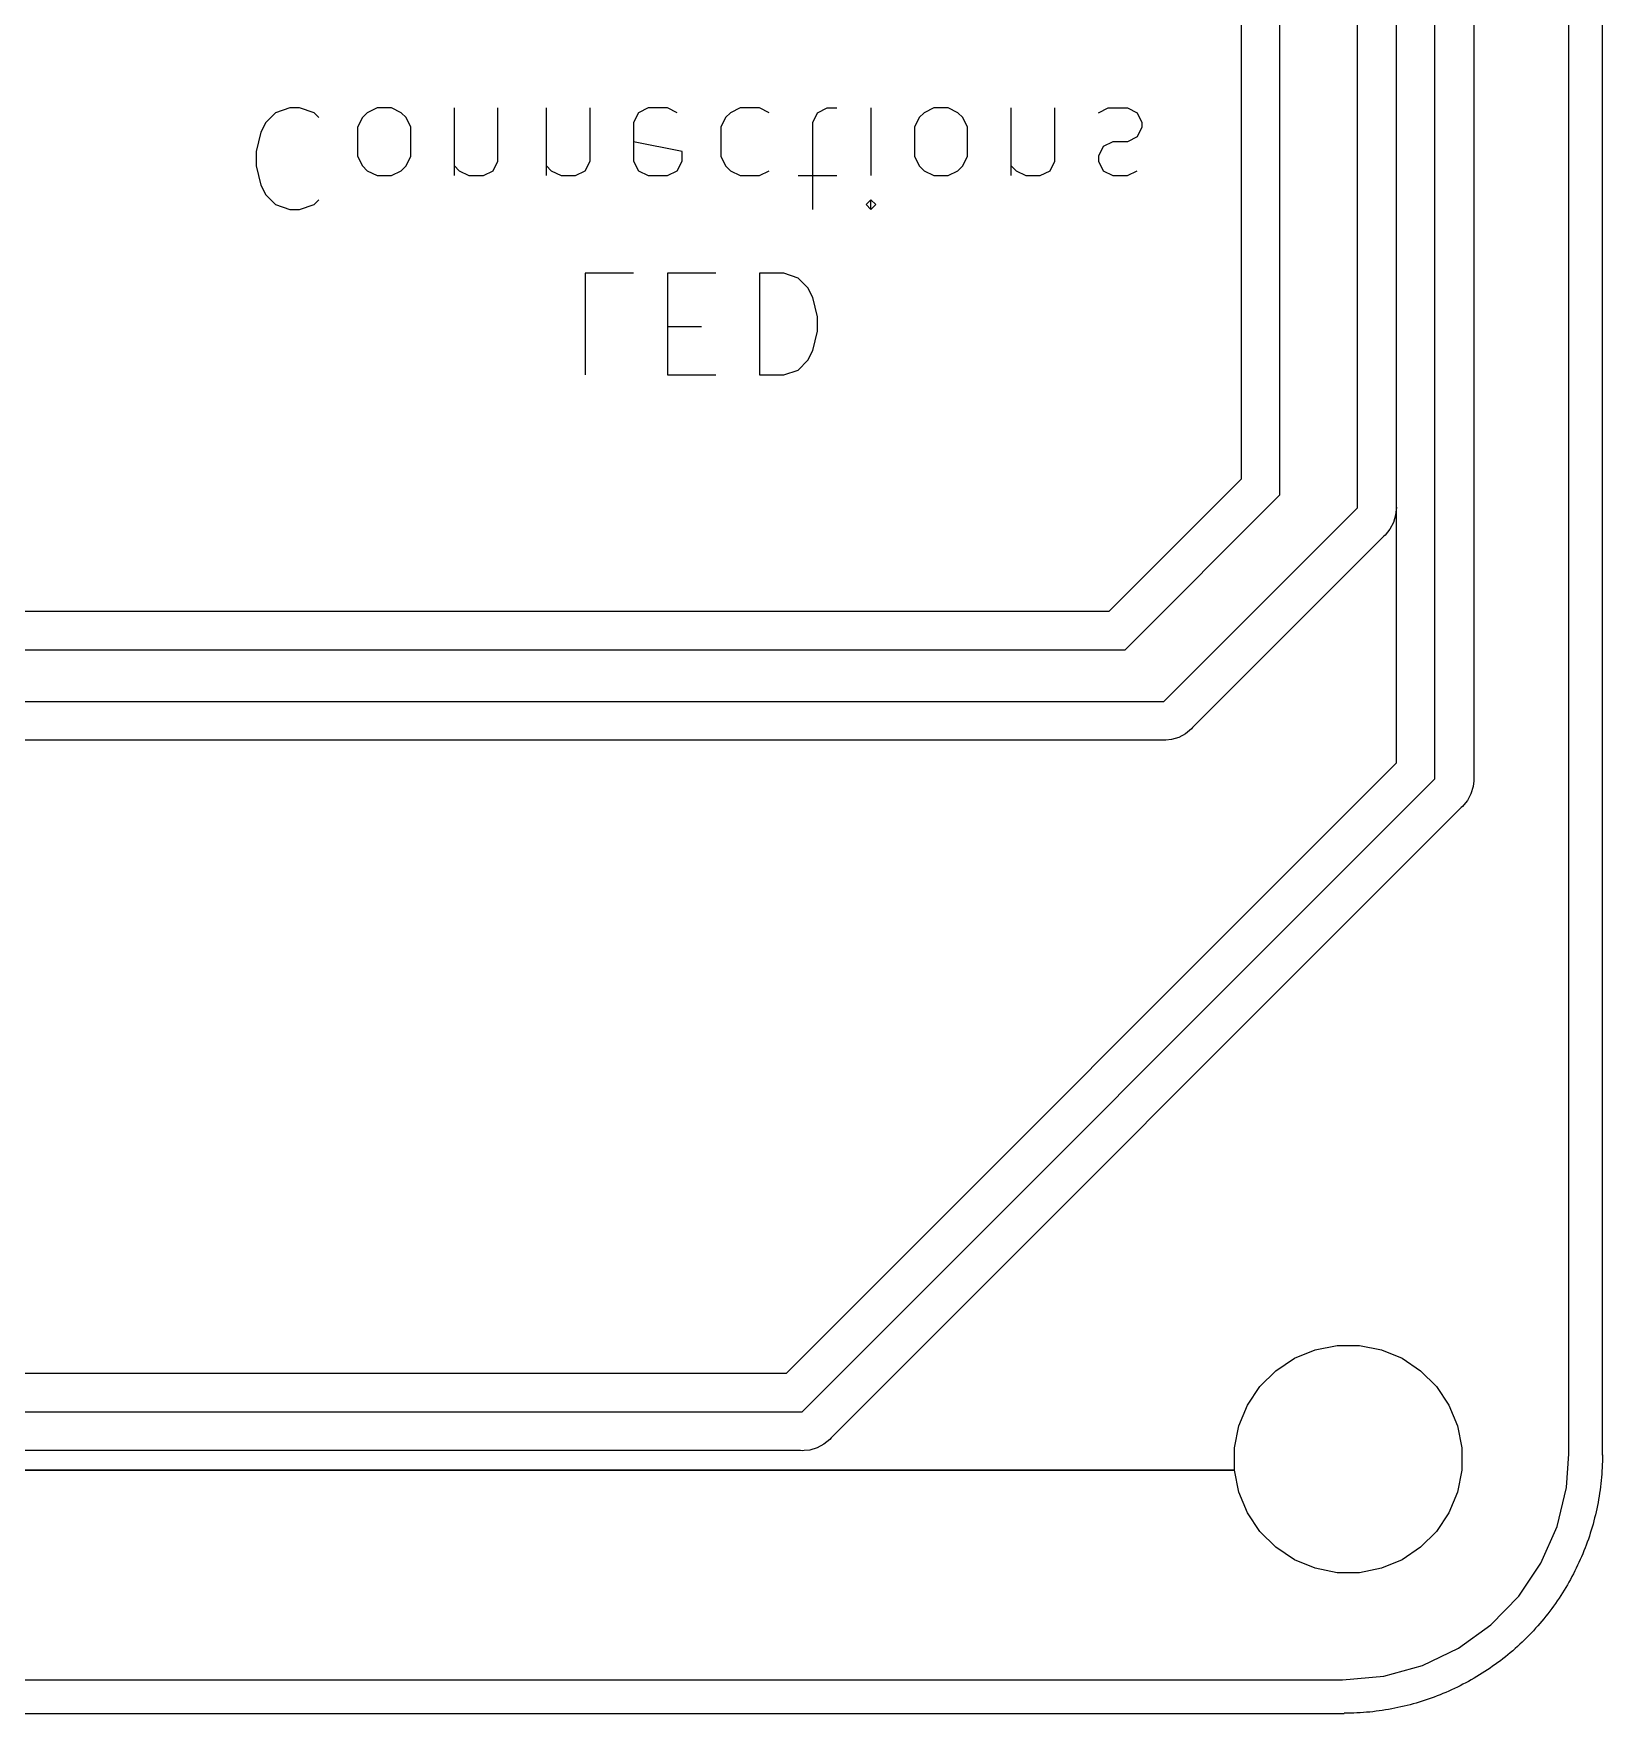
# Model space of a CAD drawing. Extents: x 169 to 33241, y 66 to 35500.
# Drawn here: x 21091 to 33241, y 66 to 13070 of the extents above; entities that cross this region are included whole.
import ezdxf

# ---------------------------------------------------------------- set-up
doc = ezdxf.new("R2010")
doc.units = 0

msp = doc.modelspace()

# ---------------------------------------------------------------- linework, layer by layer
at = {"layer": 'Layer 1'}
for p, q in [((32981.2, 2076.46), (32981.2, 33488.4)), ((32981.2, 2076.46), (32981.2, 33488.4)), ((33241, 2066), (33241, 33500)), ((31944, 7300), (31944, 19100)), ((32244.2, 19085.3), (32244.2, 7314.69)), ((31645.7, 7423.94), (31645.7, 18976.1)), ((31344, 9400), (31344, 17100)), ((31644.2, 17085.3), (31644.2, 9414.69)), ((30744, 9500), (30744, 15300)), ((30445.7, 9623.94), (30445.7, 15176.1)), ((23076, 12495), (22964, 12458)), ((23151, 12495), (23076, 12495)), ((23264, 12458), (23151, 12495)), ((23751, 12495), (23676, 12458)), ((23863, 12495), (23751, 12495)), ((23938, 12458), (23863, 12495)), ((24351, 11971), (24351, 12495)), ((24688, 12083), (24688, 12495)), ((25063, 11971), (25063, 12495)), ((25401, 12083), (25401, 12495)), ((25851, 12495), (25776, 12458)), ((26001, 12495), (25851, 12495)), ((26076, 12458), (26001, 12495)), ((26563, 12495), (26488, 12458)), ((26713, 12495), (26563, 12495)), ((26788, 12458), (26713, 12495)), ((27163, 12458), (27238, 12495)), ((27238, 12495), (27313, 12495)), ((27576, 12495), (27576, 11971)), ((28063, 12495), (27988, 12458)), ((28175, 12495), (28063, 12495)), ((28250, 12458), (28175, 12495)), ((28663, 11971), (28663, 12495)), ((29000, 12083), (29000, 12495)), ((29338, 12458), (29413, 12495)), ((29413, 12495), (29563, 12495)), ((29563, 12495), (29638, 12458)), ((22889, 12383), (22851, 12308)), ((22964, 12458), (22889, 12383)), ((23301, 12420), (23264, 12458)), ((23639, 12420), (23601, 12345)), ((23676, 12458), (23639, 12420)), ((23976, 12420), (23938, 12458)), ((24013, 12345), (23976, 12420)), ((25776, 12458), (25738, 12383)), ((25738, 12383), (25738, 12083)), ((26451, 12420), (26413, 12345)), ((26488, 12458), (26451, 12420)), ((27126, 12383), (27163, 12458)), ((27126, 11708), (27126, 12383)), ((27950, 12420), (27913, 12345)), ((27988, 12458), (27950, 12420)), ((28288, 12420), (28250, 12458)), ((28325, 12345), (28288, 12420)), ((29638, 12458), (29675, 12383)), ((29675, 12383), (29675, 12345)), ((22851, 12308), (22814, 12158)), ((23601, 12345), (23601, 12121)), ((24013, 12121), (24013, 12345)), ((26113, 12158), (25738, 12233)), ((26413, 12345), (26413, 12121)), ((27913, 12345), (27913, 12121)), ((28325, 12121), (28325, 12345)), ((29450, 12233), (29375, 12196)), ((29563, 12233), (29450, 12233)), ((29638, 12270), (29563, 12233)), ((29675, 12345), (29638, 12270)), ((22814, 12158), (22814, 12046)), ((23601, 12121), (23639, 12046)), ((23976, 12046), (24013, 12121)), ((26113, 12083), (26113, 12158)), ((26413, 12121), (26451, 12046)), ((27913, 12121), (27950, 12046)), ((28288, 12046), (28325, 12121)), ((29375, 12196), (29338, 12121)), ((29338, 12121), (29338, 12083)), ((22814, 12046), (22851, 11896)), ((23639, 12046), (23676, 12008)), ((23676, 12008), (23751, 11971)), ((23751, 11971), (23863, 11971)), ((23863, 11971), (23938, 12008)), ((23938, 12008), (23976, 12046)), ((24351, 12046), (24388, 12008)), ((24388, 12008), (24463, 11971)), ((24463, 11971), (24576, 11971)), ((24576, 11971), (24651, 12008)), ((24651, 12008), (24688, 12083)), ((25063, 12046), (25101, 12008)), ((25101, 12008), (25176, 11971)), ((25176, 11971), (25288, 11971)), ((25288, 11971), (25363, 12008)), ((25363, 12008), (25401, 12083)), ((25738, 12083), (25776, 12008)), ((25776, 12008), (25851, 11971)), ((25851, 11971), (26001, 11971)), ((26001, 11971), (26076, 12008)), ((26076, 12008), (26113, 12083)), ((26451, 12046), (26488, 12008)), ((26488, 12008), (26563, 11971)), ((26563, 11971), (26713, 11971)), ((26713, 11971), (26788, 12008)), ((27013, 11971), (27313, 11971)), ((27950, 12046), (27988, 12008)), ((27988, 12008), (28063, 11971)), ((28063, 11971), (28175, 11971)), ((28175, 11971), (28250, 12008)), ((28250, 12008), (28288, 12046)), ((28663, 12046), (28700, 12008)), ((28700, 12008), (28775, 11971)), ((28775, 11971), (28888, 11971)), ((28888, 11971), (28963, 12008)), ((28963, 12008), (29000, 12083)), ((29338, 12083), (29375, 12008)), ((29375, 12008), (29450, 11971)), ((29450, 11971), (29563, 11971)), ((29563, 11971), (29638, 12008)), ((22851, 11896), (22889, 11821)), ((22889, 11821), (22964, 11746)), ((22964, 11746), (23076, 11708)), ((23076, 11708), (23151, 11708)), ((23151, 11708), (23264, 11746)), ((23264, 11746), (23301, 11783)), ((27538, 11746), (27576, 11783)), ((27576, 11708), (27538, 11746)), ((27576, 11783), (27613, 11746)), ((27576, 11708), (27576, 11783)), ((27613, 11746), (27576, 11708)), ((25738, 11216), (25363, 11216)), ((25363, 11216), (25363, 10429)), ((26376, 11216), (26001, 11216)), ((26001, 11216), (26001, 10429)), ((26713, 11216), (26713, 10429)), ((26901, 11216), (26713, 11216)), ((27013, 11178), (26901, 11216)), ((27088, 11103), (27013, 11178)), ((27126, 11028), (27088, 11103)), ((27163, 10878), (27126, 11028)), ((26001, 10803), (26263, 10803)), ((27163, 10766), (27163, 10878)), ((27126, 10616), (27163, 10766)), ((27013, 10466), (27088, 10541)), ((27088, 10541), (27126, 10616)), ((26001, 10429), (26376, 10429)), ((26713, 10429), (26901, 10429)), ((26901, 10429), (27013, 10466)), ((29421, 8599.21), (30445.7, 9623.94)), ((29544, 8300), (30744, 9500)), ((29844, 7900), (31344, 9400)), ((31644.2, 9385.3), (31639.8, 9341.34)), ((31644.2, 9414.69), (31645.6, 9400)), ((31645.6, 9400), (31644.2, 9385.31)), ((31644.2, 9385.31), (31644.2, 9385.3)), ((31622.7, 9284.94), (31594.9, 9232.96)), ((31639.8, 9341.34), (31622.7, 9284.94)), ((31546.1, 9178.03), (30066.9, 7698.82)), ((31557.5, 9187.4), (31546.1, 9178.03)), ((31594.9, 9232.96), (31557.5, 9187.4)), ((19684, 8599.21), (29421, 8599.21)), ((19587, 8300), (29544, 8300)), ((17589, 7900), (29844, 7900)), ((30057.5, 7687.4), (30012, 7650.01)), ((30066.9, 7698.82), (30057.5, 7687.4)), ((29830.2, 7600.79), (19783.2, 7600.79)), ((29844.9, 7599.34), (29830.2, 7600.79)), ((29859.6, 7600.79), (29844.9, 7599.34)), ((29903.6, 7605.12), (29859.6, 7600.79)), ((29859.6, 7600.79), (29859.6, 7600.79)), ((29960, 7622.23), (29903.6, 7605.12)), ((30012, 7650.01), (29960, 7622.23)), ((26921, 2699.21), (31645.7, 7423.94)), ((27044, 2400), (31944, 7300)), ((32244.2, 7285.3), (32239.8, 7241.34)), ((32244.2, 7314.69), (32245.6, 7300)), ((32245.6, 7300), (32244.2, 7285.31)), ((32244.2, 7285.31), (32244.2, 7285.3)), ((32208.7, 7158.66), (32194.9, 7132.96)), ((32222.7, 7184.94), (32208.7, 7158.66)), ((32239.8, 7241.34), (32222.7, 7184.94)), ((32146.1, 7078.03), (27266.9, 2198.82)), ((32157.5, 7087.4), (32146.1, 7078.03)), ((32166.9, 7098.82), (32157.5, 7087.4)), ((32194.9, 7132.96), (32166.9, 7098.82)), ((30855.7, 2815.21), (31015.8, 2881.54)), ((30855.7, 2815.21), (31015.8, 2881.54)), ((31015.8, 2881.54), (31185.8, 2915.35)), ((31015.8, 2881.54), (31185.8, 2915.35)), ((31185.8, 2915.35), (31359.2, 2915.35)), ((31185.8, 2915.35), (31359.2, 2915.35)), ((31359.2, 2915.35), (31529.2, 2881.54)), ((31359.2, 2915.35), (31529.2, 2881.54)), ((31529.2, 2881.54), (31689.3, 2815.21)), ((31529.2, 2881.54), (31689.3, 2815.21)), ((30711.6, 2718.91), (30855.7, 2815.21)), ((30711.6, 2718.91), (30855.7, 2815.21)), ((31689.3, 2815.21), (31833.4, 2718.91)), ((31689.3, 2815.21), (31833.4, 2718.91)), ((16268.8, 2699.21), (26921, 2699.21)), ((30589, 2596.35), (30711.6, 2718.91)), ((30589, 2596.35), (30711.6, 2718.91)), ((31833.4, 2718.91), (31956, 2596.35)), ((31833.4, 2718.91), (31956, 2596.35)), ((30492.7, 2452.23), (30589, 2596.35)), ((30492.7, 2452.23), (30589, 2596.35)), ((31956, 2596.35), (32052.3, 2452.23)), ((31956, 2596.35), (32052.3, 2452.23)), ((15563, 2400), (27044, 2400)), ((30426.4, 2292.1), (30492.7, 2452.23)), ((30426.4, 2292.1), (30492.7, 2452.23)), ((32052.3, 2452.23), (32118.6, 2292.1)), ((32052.3, 2452.23), (32118.6, 2292.1)), ((30392.6, 2122.1), (30426.4, 2292.1)), ((30392.6, 2122.1), (30426.4, 2292.1)), ((32118.6, 2292.1), (32152.4, 2122.1)), ((32118.6, 2292.1), (32152.4, 2122.1)), ((27030.2, 2100.79), (15578.1, 2100.79)), ((27044.9, 2099.34), (27030.2, 2100.79)), ((27059.6, 2100.79), (27044.9, 2099.34)), ((27103.6, 2105.12), (27059.6, 2100.79)), ((27059.6, 2100.79), (27059.6, 2100.79)), ((27160, 2122.23), (27103.6, 2105.12)), ((27212, 2150.01), (27160, 2122.23)), ((27257.5, 2187.4), (27212, 2150.01)), ((27266.9, 2198.82), (27257.5, 2187.4)), ((30392.6, 1948.77), (30392.6, 2122.1)), ((30392.6, 1948.77), (30392.6, 2122.1)), ((32152.4, 2122.1), (32152.4, 1948.77)), ((32152.4, 2122.1), (32152.4, 1948.77)), ((32961.9, 1814.87), (32981.2, 2076.46)), ((32961.9, 1814.87), (32981.2, 2076.46)), ((33238.542059, 1967.7557), (33237.163874, 1943.060895)), ((33239.615825, 1992.492574), (33238.542059, 1967.7557)), ((33240.384111, 2017.268956), (33239.615825, 1992.492574)), ((33240.845857, 2042.082286), (33240.384111, 2017.268956)), ((33241, 2066.93), (33240.845857, 2042.082286)), ((12441.9, 1948.77), (30392.6, 1948.77)), ((30392.6, 1948.77), (12441.9, 1948.77)), ((13686.5, 1948.77), (30392.6, 1948.77)), ((30392.6, 1948.77), (13686.5, 1948.77)), ((30426.4, 1778.77), (30392.6, 1948.77)), ((30426.4, 1778.77), (30392.6, 1948.77)), ((32152.4, 1948.77), (32118.6, 1778.77)), ((32152.4, 1948.77), (32118.6, 1778.77)), ((33228.628165, 1844.753599), (33225.7438, 1820.307563)), ((33231.213416, 1869.254511), (33228.628165, 1844.753599)), ((33233.498492, 1893.807739), (33231.213416, 1869.254511)), ((33235.482332, 1918.410721), (33233.498492, 1893.807739)), ((33237.163874, 1943.060895), (33235.482332, 1918.410721)), ((30492.7, 1618.63), (30426.4, 1778.77)), ((30492.7, 1618.63), (30426.4, 1778.77)), ((32118.6, 1778.77), (32052.3, 1618.63)), ((32118.6, 1778.77), (32052.3, 1618.63)), ((32889.3, 1512.22), (32961.9, 1814.87)), ((32889.3, 1512.22), (32961.9, 1814.87)), ((33206.872398, 1698.990181), (33202.21563, 1674.927195)), ((33211.236419, 1723.123413), (33206.872398, 1698.990181)), ((33215.306631, 1747.324329), (33211.236419, 1723.123413)), ((33219.081972, 1771.590366), (33215.306631, 1747.324329)), ((33222.561382, 1795.918965), (33219.081972, 1771.590366)), ((33225.7438, 1820.307563), (33222.561382, 1795.918965)), ((30589, 1474.52), (30492.7, 1618.63)), ((30589, 1474.52), (30492.7, 1618.63)), ((32052.3, 1618.63), (31956, 1474.52)), ((32052.3, 1618.63), (31956, 1474.52)), ((33180.682291, 1579.428927), (33174.577696, 1555.755588)), ((33186.499443, 1603.18532), (33180.682291, 1579.428927)), ((33192.028091, 1627.022202), (33186.499443, 1603.18532)), ((33197.267174, 1650.937015), (33192.028091, 1627.022202)), ((33202.21563, 1674.927195), (33197.267174, 1650.937015)), ((30711.6, 1351.95), (30589, 1474.52)), ((30711.6, 1351.95), (30589, 1474.52)), ((31956, 1474.52), (31833.4, 1351.95)), ((31956, 1474.52), (31833.4, 1351.95)), ((32765, 1229.1), (32889.3, 1512.22)), ((32765, 1229.1), (32889.3, 1512.22)), ((33139.780203, 1438.724321), (33131.973228, 1415.603084)), ((33147.3061, 1461.943978), (33139.780203, 1438.724321)), ((33154.549859, 1485.259495), (33147.3061, 1461.943978)), ((33161.510419, 1508.66831), (33154.549859, 1485.259495)), ((33168.186718, 1532.167861), (33161.510419, 1508.66831)), ((33174.577696, 1555.755588), (33168.186718, 1532.167861)), ((30855.7, 1255.66), (30711.6, 1351.95)), ((30855.7, 1255.66), (30711.6, 1351.95)), ((31833.4, 1351.95), (31689.3, 1255.66)), ((31833.4, 1351.95), (31689.3, 1255.66)), ((33088.759323, 1301.562859), (33079.288164, 1279.085936)), ((33097.955771, 1324.153571), (33088.759323, 1301.562859)), ((33106.876447, 1346.855511), (33097.955771, 1324.153571)), ((33115.520289, 1369.666118), (33106.876447, 1346.855511)), ((33123.886236, 1392.582829), (33115.520289, 1369.666118)), ((33131.973228, 1415.603084), (33123.886236, 1392.582829)), ((31015.8, 1189.33), (30855.7, 1255.66)), ((31015.8, 1189.33), (30855.7, 1255.66)), ((31185.8, 1155.51), (31015.8, 1189.33)), ((31185.8, 1155.51), (31015.8, 1189.33)), ((31529.2, 1189.33), (31359.2, 1155.51)), ((31529.2, 1189.33), (31359.2, 1155.51)), ((31689.3, 1255.66), (31529.2, 1189.33)), ((31689.3, 1255.66), (31529.2, 1189.33)), ((32592.6, 972.463), (32765, 1229.1)), ((32592.6, 972.463), (32765, 1229.1)), ((33038.677627, 1190.367364), (33027.848823, 1168.497808)), ((33049.237024, 1212.363516), (33038.677627, 1190.367364)), ((33059.525953, 1234.483703), (33049.237024, 1212.363516)), ((33069.543353, 1256.725363), (33059.525953, 1234.483703)), ((33079.288164, 1279.085936), (33069.543353, 1256.725363)), ((31359.2, 1155.51), (31185.8, 1155.51)), ((31359.2, 1155.51), (31185.8, 1155.51)), ((32969.700837, 1061.138623), (32957.277873, 1040.082435)), ((32981.86076, 1082.336776), (32969.700837, 1061.138623)), ((32993.756581, 1103.674333), (32981.86076, 1082.336776)), ((33005.387239, 1125.148731), (32993.756581, 1103.674333)), ((33016.751674, 1146.75741), (33005.387239, 1125.148731)), ((33027.848823, 1168.497808), (33016.751674, 1146.75741)), ((32377.4, 750.42), (32592.6, 972.463)), ((32377.4, 750.42), (32592.6, 972.463)), ((32877.275641, 916.870005), (32863.041098, 896.879289)), ((32891.254571, 937.020614), (32877.275641, 916.870005)), ((32904.976826, 957.328558), (32891.254571, 937.020614)), ((32918.441344, 977.791273), (32904.976826, 957.328558)), ((32931.647065, 998.406198), (32918.441344, 977.791273)), ((32944.592928, 1019.170773), (32931.647065, 998.406198)), ((32957.277873, 1040.082435), (32944.592928, 1019.170773)), ((32772.325351, 780.436227), (32756.331216, 761.636494)), ((32788.0713, 799.413784), (32772.325351, 780.436227)), ((32803.568, 818.566604), (32788.0713, 799.413784)), ((32818.814391, 837.892126), (32803.568, 818.566604)), ((32833.809411, 857.387789), (32818.814391, 837.892126)), ((32848.552001, 877.05103), (32833.809411, 857.387789)), ((32863.041098, 896.879289), (32848.552001, 877.05103)), ((32126.3, 569.991), (32377.4, 750.42)), ((32126.3, 569.991), (32377.4, 750.42)), ((32655.213881, 652.715856), (32637.534893, 635.254868)), ((32672.67486, 670.394851), (32655.213881, 652.715856)), ((32689.894018, 688.267039), (32672.67486, 670.394851)), ((32706.870294, 706.329859), (32689.894018, 688.267039)), ((32723.602626, 724.580749), (32706.870294, 706.329859)), ((32740.089953, 743.017148), (32723.602626, 724.580749)), ((32756.331216, 761.636494), (32740.089953, 743.017148)), ((31847.2, 436.879), (32126.3, 569.991)), ((31847.2, 436.879), (32126.3, 569.991)), ((32527.493562, 535.604327), (32508.516012, 519.85837)), ((32546.293288, 551.598472), (32527.493562, 535.604327)), ((32564.912627, 567.839742), (32546.293288, 551.598472)), ((32583.349018, 584.327078), (32564.912627, 567.839742)), ((32601.599901, 601.059419), (32583.349018, 584.327078)), ((32619.662713, 618.035702), (32601.599901, 601.059419)), ((32637.534893, 635.254868), (32619.662713, 618.035702)), ((31549, 355.29), (31847.2, 436.879)), ((31549, 355.29), (31847.2, 436.879)), ((32350.601291, 402.952774), (32330.138582, 389.488246)), ((32370.909228, 416.675037), (32350.601291, 402.952774)), ((32391.059832, 430.653976), (32370.909228, 416.675037)), ((32411.05054, 444.888529), (32391.059832, 430.653976)), ((32430.878793, 459.377635), (32411.05054, 444.888529)), ((32450.542028, 474.120233), (32430.878793, 459.377635)), ((32470.037684, 489.115262), (32450.542028, 474.120233)), ((32489.363199, 504.361662), (32470.037684, 489.115262)), ((32508.516012, 519.85837), (32489.363199, 504.361662)), ((3754.47, 326.772), (31229.4, 326.772)), ((3754.47, 326.772), (31229.4, 326.772)), ((31229.4, 326.772), (31549, 355.29)), ((31229.4, 326.772), (31549, 355.29)), ((32117.562545, 269.251868), (32095.566398, 258.692461)), ((32139.432096, 280.080681), (32117.562545, 269.251868)), ((32161.172489, 291.17784), (32139.432096, 280.080681)), ((32182.781163, 302.542284), (32161.172489, 291.17784)), ((32204.255556, 314.172952), (32182.781163, 302.542284)), ((32225.593107, 326.068783), (32204.255556, 314.172952)), ((32246.791255, 338.228716), (32225.593107, 326.068783)), ((32267.847438, 350.65169), (32246.791255, 338.228716)), ((32288.759094, 363.336643), (32267.847438, 350.65169)), ((32309.523663, 376.282516), (32288.759094, 363.336643)), ((32330.138582, 389.488246), (32309.523663, 376.282516)), ((31752.174383, 133.351634), (31728.501045, 127.247028)), ((31775.762106, 139.742622), (31752.174383, 133.351634)), ((31799.261654, 146.418932), (31775.762106, 139.742622)), ((31822.670466, 153.379502), (31799.261654, 146.418932)), ((31845.985979, 160.623272), (31822.670466, 153.379502)), ((31869.205634, 168.14918), (31845.985979, 160.623272)), ((31892.326867, 175.956165), (31869.205634, 168.14918)), ((31915.347118, 184.043167), (31892.326867, 175.956165)), ((31938.263826, 192.409125), (31915.347118, 184.043167)), ((31961.074428, 201.052977), (31938.263826, 192.409125)), ((31983.776365, 209.973663), (31961.074428, 201.052977)), ((32006.367073, 219.170121), (31983.776365, 209.973663)), ((32028.843991, 228.641291), (32006.367073, 219.170121)), ((32051.204559, 238.386112), (32028.843991, 228.641291)), ((32073.446215, 248.403522), (32051.204559, 238.386112)), ((32095.566398, 258.692461), (32073.446215, 248.403522)), ((3744, 66), (31241, 66)), ((31265.847714, 67.083255), (31241, 66.9291)), ((31290.661043, 67.545011), (31265.847714, 67.083255)), ((31315.437425, 68.313308), (31290.661043, 67.545011)), ((31340.174299, 69.387085), (31315.437425, 68.313308)), ((31364.869104, 70.765281), (31340.174299, 69.387085)), ((31389.519277, 72.446835), (31364.869104, 70.765281)), ((31414.122257, 74.430686), (31389.519277, 72.446835)), ((31438.675484, 76.715773), (31414.122257, 74.430686)), ((31463.176396, 79.301035), (31438.675484, 76.715773)), ((31487.62243, 82.185411), (31463.176396, 79.301035)), ((31512.011027, 85.36784), (31487.62243, 82.185411)), ((31536.339624, 88.847261), (31512.011027, 85.36784)), ((31560.60566, 92.622613), (31536.339624, 88.847261)), ((31584.806573, 96.692836), (31560.60566, 92.622613)), ((31608.939803, 101.056867), (31584.806573, 96.692836)), ((31633.002788, 105.713647), (31608.939803, 101.056867)), ((31656.992966, 110.662114), (31633.002788, 105.713647)), ((31680.907776, 115.901207), (31656.992966, 110.662114)), ((31704.744656, 121.429865), (31680.907776, 115.901207)), ((31728.501045, 127.247028), (31704.744656, 121.429865))]:
    msp.add_line(p, q, dxfattribs=at)

doc.saveas('drawing.dxf')
